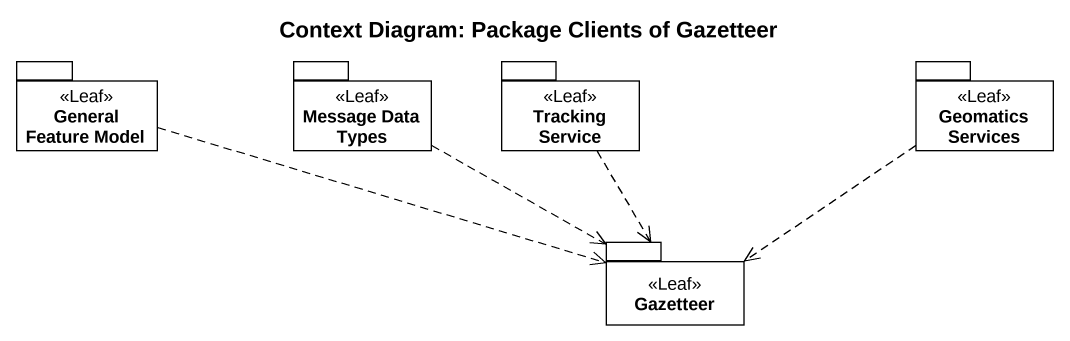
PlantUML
@startuml
title Context Diagram: Package Clients of Gazetteer
package "General Feature Model" as General_Feature_Model <<Leaf>> {
}
package "Message Data Types" as Message_Data_Types <<Leaf>> {
}
package "Tracking Service" as Tracking_Service <<Leaf>> {
}
package "Geomatics Services" as Geomatics_Services <<Leaf>> {
}
package Gazetteer <<Leaf>> {
}
General_Feature_Model .right.> Gazetteer
Message_Data_Types .right.> Gazetteer
Tracking_Service ..> Gazetteer
Geomatics_Services .left.> Gazetteer
@enduml
